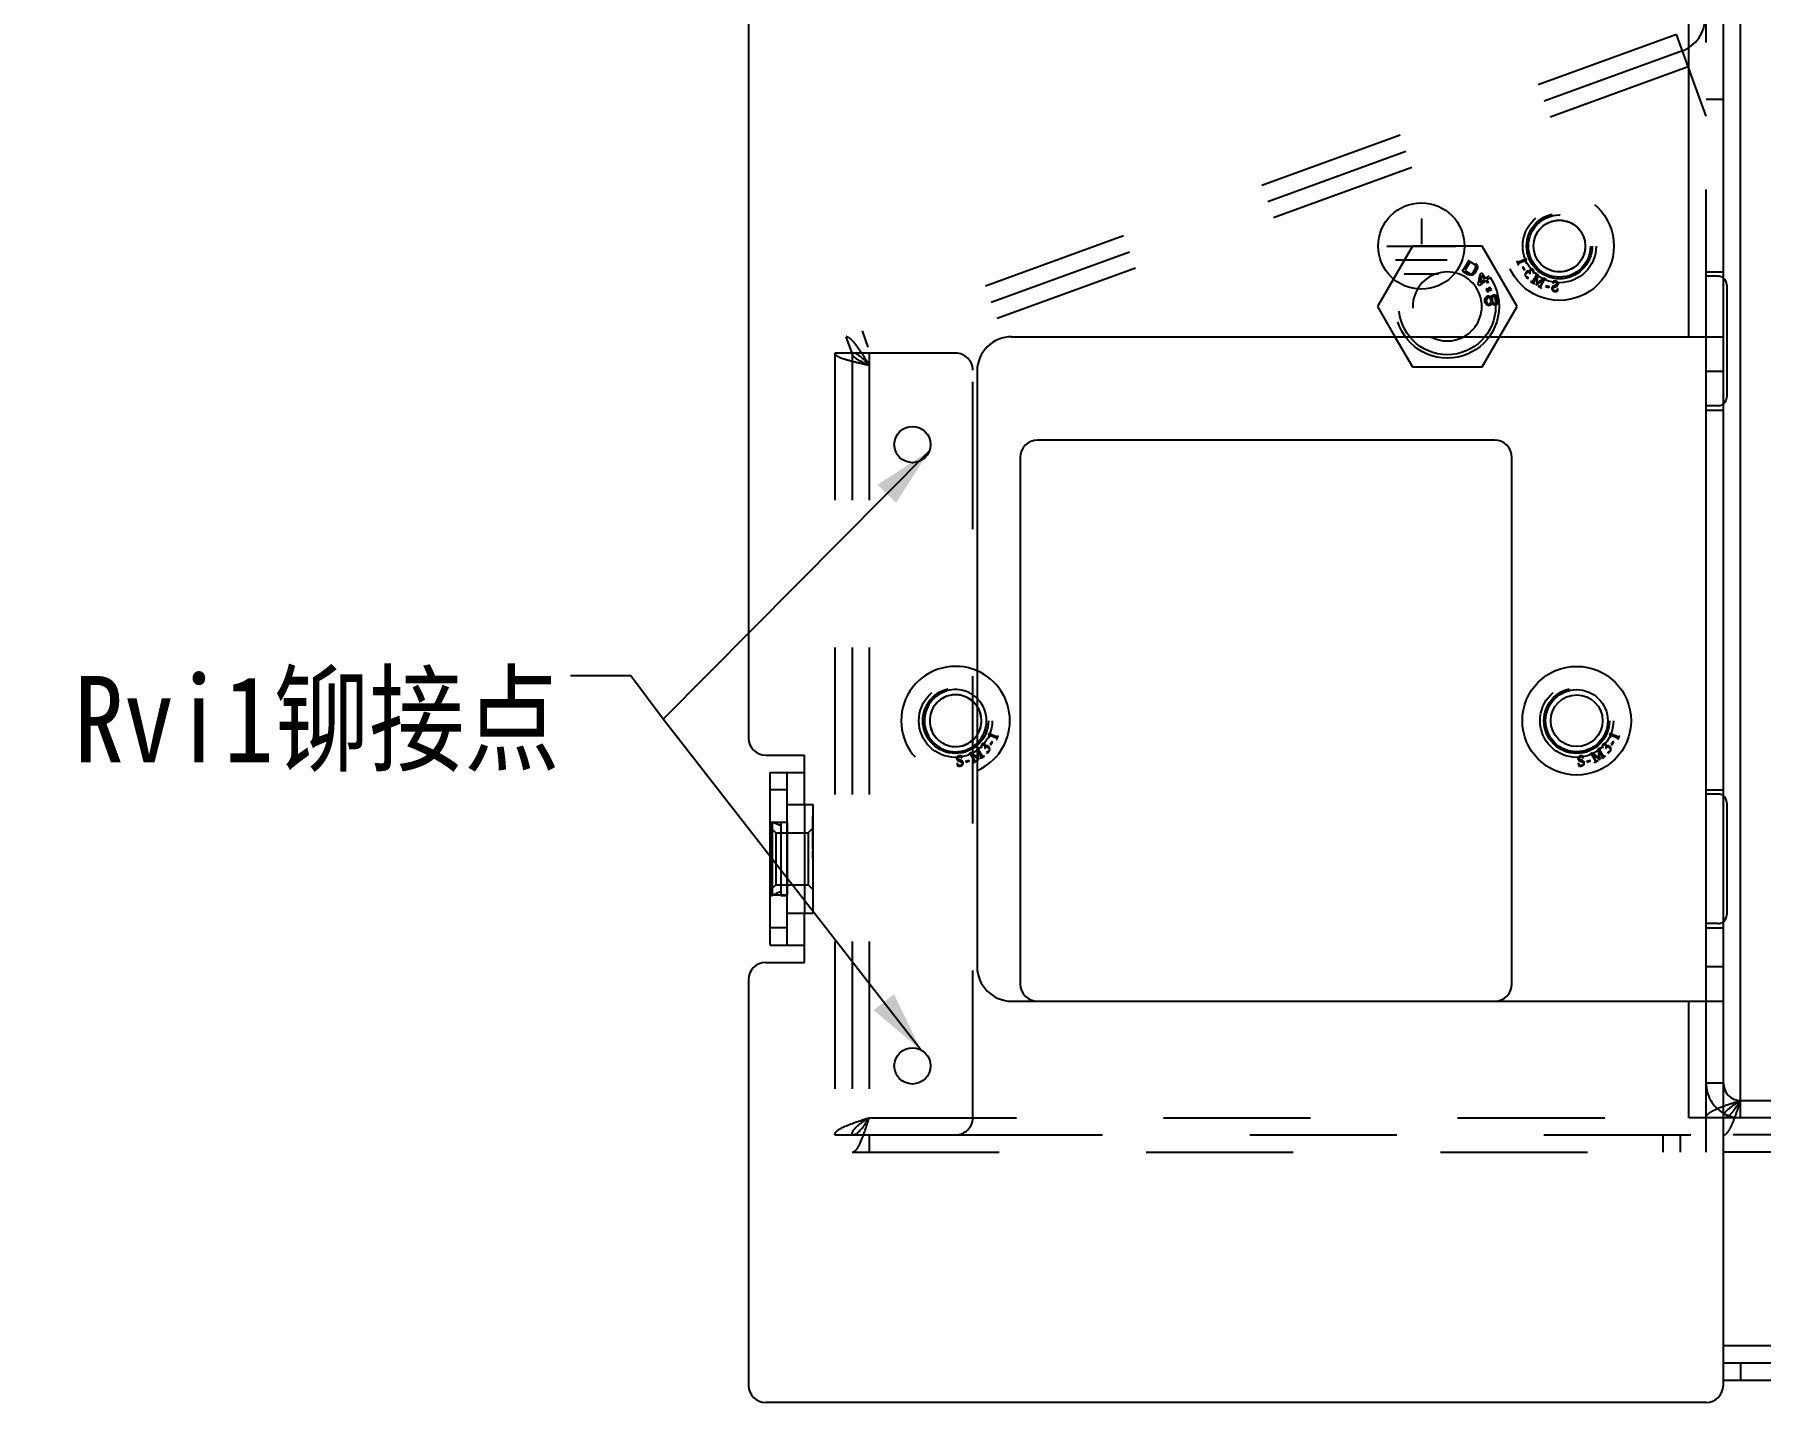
# Model space of a CAD drawing. Header units: millimetres. Extents: x 0 to 8948, y -1340 to 1100.
# Drawn here: x 5355.2 to 5455.3, y 473.1 to 552.4 of the extents above; entities that cross this region are included whole.
import ezdxf

# ---------------------------------------------------------------- set-up
doc = ezdxf.new("R2010")
doc.units = ezdxf.units.MM
doc.header["$LTSCALE"] = 85.25
doc.linetypes.add('HIDDEN', pattern=[0.2, 0.1, -0.1])
doc.layers.get('0').update_dxf_attribs({"linetype": 'CONTINUOUS'})
for name, color, linetype in [('02___PRT_ALL_AXES', 7, 'CONTINUOUS'), ('03___PRT_ALL_CURVES', 7, 'CONTINUOUS'), ('DEFAULT_2', 8, 'HIDDEN')]:
    doc.layers.add(name, color=color, linetype=linetype)
doc.styles.get("Standard").update_dxf_attribs({"font": 'txt', "width": 0.85})
doc.dimstyles.get("Standard").update_dxf_attribs({"dimtxt": 2.5, "dimasz": 3.5, "dimexe": 1.5, "dimexo": 1, "dimtad": 1, "dimdsep": 46, "dimtxsty": 'Standard', "dimblk": '_FILLED', "dimblk1": '_FILLED', "dimblk2": '_FILLED', "dimcen": 0.09, "dimadec": 0, "dimazin": 0, "dimtol": 1, "dimtp": 0.01, "dimtm": 0.01, "dimtfac": 1, "dimtofl": 0, "dimtmove": 0, "dimatfit": 3, "dimldrblk": '_FILLED', "dimfxl": 0, "dimtolj": 1, "dimarcsym": 0})

# ---------------------------------------------------------------- blocks, each defined once
blk = doc.blocks.new('_FILLED')
at = {"color": 0, "linetype": 'ByBlock'}
blk.add_solid([(0, 0), (-1, 0.214), (-1, -0.214)], dxfattribs=at)

msp = doc.modelspace()

# ---------------------------------------------------------------- linework, layer by layer
at = {"color": 7, "linetype": 'Continuous'}
for p, q in [((5453.102, 474.114), (5453.102, 728.614)), ((5454.102, 489.614), (5454.102, 698.614)), ((5396.602, 596.114), (5396.602, 511.614)), ((5451.102, 534.864), (5451.102, 566.614)), ((5453.302, 537.864), (5453.302, 531.364)), ((5411.852, 534.864), (5453.102, 534.864)), ((5434.071, 534.864), (5435.081, 533.114)), ((5439.123, 533.114), (5440.133, 534.864)), ((5409.852, 532.864), (5409.852, 498.364)), ((5435.081, 533.114), (5439.123, 533.114)), ((5452.102, 532.864), (5453.102, 532.864)), ((5439.852, 528.864), (5413.352, 528.864)), ((5412.352, 527.864), (5412.352, 497.364)), ((5440.852, 497.364), (5440.852, 527.864)), ((5410.514, 511.878), (5410.502, 511.85)), ((5410.995, 511.678), (5410.514, 511.878)), ((5410.581, 511.668), (5410.558, 511.795)), ((5410.558, 511.795), (5410.972, 511.623)), ((5410.56, 511.663), (5410.581, 511.668)), ((5410.716, 511.416), (5410.602, 511.233)), ((5410.602, 511.233), (5410.635, 511.213)), ((5410.635, 511.213), (5410.749, 511.395)), ((5410.749, 511.395), (5410.716, 511.416)), ((5410.993, 511.58), (5410.982, 511.533)), ((5410.982, 511.533), (5410.996, 511.527)), ((5411.064, 511.729), (5411.041, 511.693)), ((5411.077, 511.724), (5411.064, 511.729)), ((5446.514, 511.878), (5446.502, 511.85)), ((5446.995, 511.678), (5446.514, 511.878)), ((5446.581, 511.668), (5446.558, 511.795)), ((5446.558, 511.795), (5446.972, 511.623)), ((5446.56, 511.663), (5446.581, 511.668)), ((5446.716, 511.416), (5446.602, 511.233)), ((5446.602, 511.233), (5446.635, 511.213)), ((5446.635, 511.213), (5446.749, 511.395)), ((5446.749, 511.395), (5446.716, 511.416)), ((5446.993, 511.58), (5446.982, 511.533)), ((5446.982, 511.533), (5446.996, 511.527)), ((5447.064, 511.729), (5447.041, 511.693)), ((5447.077, 511.724), (5447.064, 511.729)), ((5397.602, 510.614), (5399.852, 510.614)), ((5399.852, 507.764), (5399.852, 510.614)), ((5409.852, 510.84), (5409.909, 510.477)), ((5409.909, 510.477), (5409.852, 510.517)), ((5409.852, 510.429), (5409.956, 510.357)), ((5409.87, 510.893), (5410.089, 510.53)), ((5409.956, 510.357), (5409.87, 510.893)), ((5410.146, 510.571), (5409.933, 510.925)), ((5409.945, 510.995), (5409.987, 511.034)), ((5409.987, 511.034), (5409.98, 511.046)), ((5410.087, 510.471), (5410.046, 510.434)), ((5410.046, 510.434), (5410.054, 510.421)), ((5410.115, 511.05), (5410.133, 511.056)), ((5410.269, 510.568), (5410.195, 510.541)), ((5410.277, 510.555), (5410.269, 510.568)), ((5410.291, 511.002), (5410.311, 510.998)), ((5410.401, 510.767), (5410.408, 510.75)), ((5444.972, 510.45), (5444.96, 510.449)), ((5444.972, 510.449), (5444.965, 510.553)), ((5445.392, 510.317), (5445.186, 510.254)), ((5445.186, 510.254), (5445.198, 510.217)), ((5445.198, 510.217), (5445.404, 510.28)), ((5445.357, 510.671), (5445.364, 510.658)), ((5445.364, 510.658), (5445.44, 510.693)), ((5445.404, 510.28), (5445.392, 510.317)), ((5445.44, 510.693), (5445.688, 510.281)), ((5445.711, 510.295), (5445.469, 510.697)), ((5445.469, 510.697), (5445.956, 510.357)), ((5445.909, 510.477), (5445.503, 510.759)), ((5445.67, 510.218), (5445.632, 510.184)), ((5445.632, 510.184), (5445.64, 510.172)), ((5445.834, 510.306), (5445.758, 510.27)), ((5445.833, 510.958), (5445.909, 510.477)), ((5445.841, 510.293), (5445.834, 510.306)), ((5445.87, 510.893), (5446.089, 510.53)), ((5445.956, 510.357), (5445.87, 510.893)), ((5446.146, 510.571), (5445.933, 510.925)), ((5445.945, 510.995), (5445.987, 511.034)), ((5445.987, 511.034), (5445.98, 511.046)), ((5446.087, 510.471), (5446.046, 510.434)), ((5446.046, 510.434), (5446.054, 510.421)), ((5446.115, 511.05), (5446.133, 511.056)), ((5446.269, 510.568), (5446.195, 510.541)), ((5446.277, 510.555), (5446.269, 510.568)), ((5446.291, 511.002), (5446.311, 510.998)), ((5446.401, 510.767), (5446.408, 510.75)), ((5397.852, 509.614), (5399.852, 509.614)), ((5398.852, 499.614), (5398.852, 509.614)), ((5444.694, 510.149), (5444.706, 510.15)), ((5444.694, 510.149), (5444.698, 510.013)), ((5398.852, 508.614), (5397.852, 508.614)), ((5398.852, 507.764), (5400.352, 507.764)), ((5400.352, 501.464), (5400.352, 507.764)), ((5453.302, 507.864), (5453.302, 501.364)), ((5398.852, 501.464), (5400.352, 501.464)), ((5399.852, 498.614), (5399.852, 501.464)), ((5398.852, 500.614), (5397.852, 500.614)), ((5397.852, 499.614), (5399.852, 499.614)), ((5397.602, 498.614), (5399.852, 498.614)), ((5452.102, 498.364), (5453.102, 498.364)), ((5396.602, 497.614), (5396.602, 474.114)), ((5411.852, 496.364), (5453.102, 496.364)), ((5451.102, 489.614), (5451.102, 496.364)), ((5454.102, 490.614), (5768.102, 490.614)), ((5769.102, 489.614), (5451.102, 489.614)), ((5769.102, 487.614), (5453.102, 487.614)), ((5453.102, 476.414), (5460.452, 476.414)), ((5453.102, 475.414), (5769.102, 475.414)), ((5454.102, 475.414), (5454.102, 474.414)), ((5452.102, 473.114), (5397.602, 473.114))]:
    msp.add_line(p, q, dxfattribs=at)
at = {"color": 3, "linetype": 'Continuous'}
for p, q in [((5452.102, 496.364), (5452.102, 534.864)), ((5397.852, 499.614), (5397.852, 509.614)), ((5453.102, 474.414), (5769.102, 474.414))]:
    msp.add_line(p, q, dxfattribs=at)
at = {"color": 7, "linetype": 'Continuous'}
for radius in [3.15, 1.8, 1.5]:
    msp.add_circle((5444.602, 512.614), radius, dxfattribs=at)
for centre, radius, start, end in [((5452.802, 537.864), 0.5, 0, 51.92969), ((5411.852, 532.864), 2, 90, 180), ((5452.802, 531.364), 0.5, 308.07031, 0), ((5413.352, 527.864), 1, 90, 180), ((5439.852, 527.864), 1, 0, 90), ((5408.602, 512.614), 3.15, 293.38463, 66.61689), ((5408.602, 512.614), 1.8, 314.04833, 45.95367), ((5408.602, 512.614), 1.5, 326.48413, 33.51587), ((5397.602, 511.614), 1, 180, 270), ((5409.169, 512.233), 1.438, 298.37484, 301.08982), ((5445.169, 512.233), 1.438, 297.53662, 301.08982), ((5452.802, 507.864), 0.5, 0, 51.92969), ((5452.802, 501.364), 0.5, 308.07031, 0), ((5397.602, 497.614), 1, 90, 180), ((5411.852, 498.364), 2, 180, 270), ((5413.352, 497.364), 1, 180, 270), ((5439.852, 497.364), 1, 270, 0), ((5454.102, 491.614), 1, 180, 270), ((5397.602, 474.114), 1, 180, 270), ((5452.102, 474.114), 1, 270, 0)]:
    msp.add_arc(centre, radius, start, end, dxfattribs=at)
at = {"color": 3, "linetype": 'Continuous'}
msp.add_arc((5454.102, 491.614), 2, 239.86467, 270, dxfattribs=at)
at = {"color": 7, "linetype": 'Continuous'}
for points in [[(5410.128, 511.249), (5410.103, 511.221), (5410.09, 511.191), (5410.088, 511.159)], [(5410.119, 511.136), (5410.123, 511.161), (5410.132, 511.184), (5410.148, 511.202)], [(5410.207, 511.293), (5410.177, 511.289), (5410.151, 511.274), (5410.128, 511.249)], [(5410.148, 511.202), (5410.165, 511.22), (5410.185, 511.23), (5410.207, 511.232)], [(5410.278, 511.276), (5410.261, 511.292), (5410.237, 511.297), (5410.207, 511.293)], [(5410.207, 511.232), (5410.229, 511.235), (5410.25, 511.228), (5410.268, 511.212)], [(5410.268, 511.212), (5410.294, 511.188), (5410.302, 511.136), (5410.294, 511.054)], [(5410.312, 511.213), (5410.307, 511.239), (5410.296, 511.26), (5410.278, 511.276)], [(5410.314, 511.11), (5410.318, 511.152), (5410.317, 511.186), (5410.312, 511.213)], [(5410.502, 511.85), (5410.531, 511.774), (5410.551, 511.712), (5410.56, 511.663)], [(5410.972, 511.623), (5410.991, 511.615), (5410.998, 511.6), (5410.993, 511.58)], [(5411.041, 511.693), (5411.03, 511.675), (5411.015, 511.67), (5410.995, 511.678)], [(5410.996, 511.527), (5411.006, 511.557), (5411.019, 511.59), (5411.034, 511.627)], [(5411.034, 511.627), (5411.049, 511.663), (5411.064, 511.695), (5411.077, 511.724)], [(5446.128, 511.249), (5446.103, 511.221), (5446.09, 511.191), (5446.088, 511.159)], [(5446.119, 511.136), (5446.123, 511.161), (5446.132, 511.184), (5446.148, 511.202)], [(5446.207, 511.293), (5446.177, 511.289), (5446.151, 511.274), (5446.128, 511.249)], [(5446.148, 511.202), (5446.165, 511.22), (5446.185, 511.23), (5446.207, 511.232)], [(5446.278, 511.276), (5446.261, 511.292), (5446.237, 511.297), (5446.207, 511.293)], [(5446.207, 511.232), (5446.229, 511.235), (5446.25, 511.228), (5446.268, 511.212)], [(5446.268, 511.212), (5446.294, 511.188), (5446.302, 511.136), (5446.294, 511.054)], [(5446.312, 511.213), (5446.307, 511.239), (5446.296, 511.26), (5446.278, 511.276)], [(5446.314, 511.11), (5446.318, 511.152), (5446.317, 511.186), (5446.312, 511.213)], [(5446.502, 511.85), (5446.531, 511.774), (5446.551, 511.712), (5446.56, 511.663)], [(5446.972, 511.623), (5446.991, 511.615), (5446.998, 511.6), (5446.993, 511.58)], [(5447.041, 511.693), (5447.03, 511.675), (5447.015, 511.67), (5446.995, 511.678)], [(5446.996, 511.527), (5447.006, 511.557), (5447.019, 511.59), (5447.034, 511.627)], [(5447.034, 511.627), (5447.049, 511.663), (5447.064, 511.695), (5447.077, 511.724)], [(5409.98, 511.046), (5409.959, 511.032), (5409.936, 511.017), (5409.911, 511.002)], [(5409.933, 510.925), (5409.924, 510.94), (5409.92, 510.952), (5409.922, 510.962)], [(5409.922, 510.962), (5409.924, 510.971), (5409.932, 510.982), (5409.945, 510.995)], [(5410.054, 510.421), (5410.095, 510.448), (5410.131, 510.471), (5410.164, 510.491)], [(5410.088, 511.159), (5410.087, 511.127), (5410.096, 511.091), (5410.115, 511.05)], [(5410.103, 510.496), (5410.103, 510.489), (5410.098, 510.481), (5410.087, 510.471)], [(5410.089, 510.53), (5410.099, 510.514), (5410.103, 510.503), (5410.103, 510.496)], [(5410.133, 511.056), (5410.12, 511.083), (5410.115, 511.11), (5410.119, 511.136)], [(5410.17, 510.541), (5410.163, 510.544), (5410.156, 510.555), (5410.146, 510.571)], [(5410.164, 510.491), (5410.188, 510.505), (5410.226, 510.527), (5410.277, 510.555)], [(5410.195, 510.541), (5410.185, 510.537), (5410.176, 510.537), (5410.17, 510.541)], [(5410.294, 511.054), (5410.292, 511.036), (5410.291, 511.018), (5410.291, 511.002)], [(5410.311, 510.998), (5410.312, 511.029), (5410.319, 511.053), (5410.334, 511.07)], [(5410.414, 511.163), (5410.374, 511.162), (5410.341, 511.144), (5410.314, 511.11)], [(5410.334, 511.07), (5410.354, 511.092), (5410.379, 511.101), (5410.411, 511.098)], [(5410.408, 510.787), (5410.403, 510.781), (5410.401, 510.775), (5410.401, 510.767)], [(5410.444, 510.803), (5410.427, 510.799), (5410.415, 510.794), (5410.408, 510.787)], [(5410.408, 510.75), (5410.418, 510.741), (5410.434, 510.741), (5410.456, 510.751)], [(5410.411, 511.098), (5410.442, 511.095), (5410.473, 511.081), (5410.501, 511.056)], [(5410.524, 511.118), (5410.49, 511.148), (5410.454, 511.163), (5410.414, 511.163)], [(5410.53, 510.841), (5410.514, 510.823), (5410.485, 510.81), (5410.444, 510.803)], [(5410.456, 510.751), (5410.478, 510.761), (5410.503, 510.781), (5410.531, 510.812)], [(5410.501, 511.056), (5410.535, 511.025), (5410.555, 510.988), (5410.56, 510.945)], [(5410.593, 510.972), (5410.591, 511.029), (5410.568, 511.078), (5410.524, 511.118)], [(5410.56, 510.945), (5410.565, 510.902), (5410.554, 510.868), (5410.53, 510.841)], [(5410.531, 510.812), (5410.574, 510.86), (5410.595, 510.913), (5410.593, 510.972)], [(5444.705, 510.524), (5444.674, 510.492), (5444.662, 510.455), (5444.666, 510.413)], [(5444.666, 510.413), (5444.67, 510.378), (5444.685, 510.349), (5444.713, 510.325)], [(5444.829, 510.579), (5444.776, 510.573), (5444.734, 510.554), (5444.705, 510.524)], [(5444.713, 510.447), (5444.71, 510.472), (5444.719, 510.495), (5444.738, 510.516)], [(5444.745, 510.394), (5444.725, 510.409), (5444.715, 510.427), (5444.713, 510.447)], [(5444.713, 510.325), (5444.74, 510.301), (5444.787, 510.276), (5444.854, 510.251)], [(5444.738, 510.516), (5444.758, 510.537), (5444.785, 510.55), (5444.817, 510.553)], [(5444.863, 510.338), (5444.804, 510.361), (5444.765, 510.379), (5444.745, 510.394)], [(5444.817, 510.553), (5444.886, 510.56), (5444.934, 510.526), (5444.96, 510.449)], [(5444.965, 510.553), (5444.928, 510.576), (5444.882, 510.585), (5444.829, 510.579)], [(5444.854, 510.251), (5444.901, 510.232), (5444.935, 510.215), (5444.957, 510.199)], [(5444.995, 510.273), (5444.968, 510.292), (5444.924, 510.314), (5444.863, 510.338)], [(5444.957, 510.199), (5444.979, 510.183), (5444.991, 510.161), (5444.994, 510.135)], [(5445.045, 510.178), (5445.041, 510.221), (5445.023, 510.253), (5444.995, 510.273)], [(5445.005, 510.049), (5445.037, 510.084), (5445.051, 510.127), (5445.045, 510.178)], [(5445.433, 510.714), (5445.392, 510.689), (5445.366, 510.674), (5445.357, 510.671)], [(5445.503, 510.759), (5445.491, 510.75), (5445.467, 510.734), (5445.433, 510.714)], [(5445.64, 510.172), (5445.679, 510.198), (5445.713, 510.219), (5445.739, 510.235)], [(5445.698, 510.251), (5445.697, 510.244), (5445.688, 510.233), (5445.67, 510.218)], [(5445.688, 510.281), (5445.696, 510.269), (5445.699, 510.258), (5445.698, 510.251)], [(5445.758, 510.27), (5445.741, 510.262), (5445.726, 510.27), (5445.711, 510.295)], [(5445.739, 510.235), (5445.775, 510.256), (5445.809, 510.276), (5445.841, 510.293)], [(5445.98, 511.046), (5445.959, 511.032), (5445.936, 511.017), (5445.911, 511.002)], [(5445.933, 510.925), (5445.924, 510.94), (5445.92, 510.952), (5445.922, 510.962)], [(5445.922, 510.962), (5445.924, 510.971), (5445.932, 510.982), (5445.945, 510.995)], [(5446.054, 510.421), (5446.095, 510.448), (5446.131, 510.471), (5446.164, 510.491)], [(5446.088, 511.159), (5446.087, 511.127), (5446.096, 511.091), (5446.115, 511.05)], [(5446.103, 510.496), (5446.103, 510.489), (5446.098, 510.481), (5446.087, 510.471)], [(5446.089, 510.53), (5446.099, 510.514), (5446.103, 510.503), (5446.103, 510.496)], [(5446.133, 511.056), (5446.12, 511.083), (5446.115, 511.11), (5446.119, 511.136)], [(5446.17, 510.541), (5446.163, 510.544), (5446.156, 510.555), (5446.146, 510.571)], [(5446.164, 510.491), (5446.188, 510.505), (5446.226, 510.527), (5446.277, 510.555)], [(5446.195, 510.541), (5446.185, 510.537), (5446.176, 510.537), (5446.17, 510.541)], [(5446.294, 511.054), (5446.292, 511.036), (5446.291, 511.018), (5446.291, 511.002)], [(5446.311, 510.998), (5446.312, 511.029), (5446.319, 511.053), (5446.334, 511.07)], [(5446.414, 511.163), (5446.374, 511.162), (5446.341, 511.144), (5446.314, 511.11)], [(5446.334, 511.07), (5446.354, 511.092), (5446.379, 511.101), (5446.411, 511.098)], [(5446.408, 510.787), (5446.403, 510.781), (5446.401, 510.775), (5446.401, 510.767)], [(5446.444, 510.803), (5446.427, 510.799), (5446.415, 510.794), (5446.408, 510.787)], [(5446.408, 510.75), (5446.418, 510.741), (5446.434, 510.741), (5446.456, 510.751)], [(5446.411, 511.098), (5446.442, 511.095), (5446.473, 511.081), (5446.501, 511.056)], [(5446.524, 511.118), (5446.49, 511.148), (5446.454, 511.163), (5446.414, 511.163)], [(5446.53, 510.841), (5446.514, 510.823), (5446.485, 510.81), (5446.444, 510.803)], [(5446.456, 510.751), (5446.478, 510.761), (5446.503, 510.781), (5446.531, 510.812)], [(5446.501, 511.056), (5446.535, 511.025), (5446.555, 510.988), (5446.56, 510.945)], [(5446.593, 510.972), (5446.591, 511.029), (5446.568, 511.078), (5446.524, 511.118)], [(5446.56, 510.945), (5446.565, 510.902), (5446.554, 510.868), (5446.53, 510.841)], [(5446.531, 510.812), (5446.574, 510.86), (5446.595, 510.913), (5446.593, 510.972)], [(5444.698, 510.013), (5444.749, 509.99), (5444.804, 509.981), (5444.863, 509.987)], [(5444.772, 510.045), (5444.738, 510.071), (5444.717, 510.105), (5444.706, 510.15)], [(5444.879, 510.014), (5444.841, 510.01), (5444.806, 510.02), (5444.772, 510.045)], [(5444.863, 509.987), (5444.926, 509.994), (5444.973, 510.015), (5445.005, 510.049)], [(5444.965, 510.055), (5444.943, 510.031), (5444.914, 510.018), (5444.879, 510.014)], [(5444.994, 510.135), (5444.997, 510.105), (5444.987, 510.079), (5444.965, 510.055)]]:
    msp.add_open_spline(points, degree=3, dxfattribs=at)
for points, knots in [([(5453.102, 489.614), (5453.102, 489.634), (5453.108, 489.717), (5453.139, 489.797), (5453.171, 489.852)], [0, 0, 0, 0, 0.2390557, 1, 1, 1, 1]), ([(5453.102, 489.614), (5453.129, 489.614), (5453.244, 489.626), (5453.35, 489.684), (5453.421, 489.737)], [0, 0, 0, 0, 0.2318764, 1, 1, 1, 1])]:
    msp.add_open_spline(points, degree=3, knots=knots, dxfattribs=at)
at = {"layer": '02___PRT_ALL_AXES', "color": 8, "linetype": 'HIDDEN'}
for p, q in [((5397.852, 506.714), (5397.852, 502.514)), ((5398.852, 506.714), (5397.852, 506.714)), ((5398.852, 506.714), (5398.852, 502.514)), ((5398.852, 502.514), (5397.852, 502.514))]:
    msp.add_line(p, q, dxfattribs=at)
at = {"layer": '02___PRT_ALL_AXES', "color": 7, "linetype": 'Continuous'}
for centre, radius in [((5443.602, 540.114), 1.5), ((5406.102, 528.614), 1.05), ((5444.602, 512.614), 1.5), ((5406.102, 492.614), 1.05)]:
    msp.add_circle(centre, radius, dxfattribs=at)
at = {"layer": '02___PRT_ALL_AXES', "color": 8, "linetype": 'HIDDEN'}
for centre, radius, start, end in [((5437.102, 536.614), 2, 298.75349, 241.24651), ((5408.602, 512.614), 1.5, 22.82893, 338.12674)]:
    msp.add_arc(centre, radius, start, end, dxfattribs=at)
at = {"layer": '02___PRT_ALL_AXES', "color": 7, "linetype": 'Continuous'}
for centre, radius, start, end in [((5437.102, 536.614), 2, 241.24651, 298.75349), ((5408.602, 512.614), 1.5, 338.12674, 22.82893)]:
    msp.add_arc(centre, radius, start, end, dxfattribs=at)
at = {"layer": '03___PRT_ALL_CURVES', "color": 4, "linetype": 'Continuous'}
for p, q in [((5435.602, 541.714), (5435.602, 540.214)), ((5433.602, 540.114), (5437.602, 540.114)), ((5434.102, 539.314), (5437.102, 539.314)), ((5434.602, 538.514), (5436.602, 538.514))]:
    msp.add_line(p, q, dxfattribs=at)
msp.add_circle((5435.602, 540.114), 2.5, dxfattribs=at)
at = {"layer": 'DEFAULT_2', "color": 8, "linetype": 'HIDDEN'}
for p, q in [((5452.102, 534.864), (5452.102, 698.614)), ((5450.384, 552.369), (5402.26, 534.854)), ((5452.102, 547.649), (5450.384, 552.369)), ((5450.726, 551.43), (5402.602, 533.914)), ((5451.068, 550.49), (5403.602, 533.214)), ((5453.102, 548.614), (5452.102, 548.614)), ((5435.081, 540.114), (5433.06, 536.614)), ((5439.123, 540.114), (5435.081, 540.114)), ((5437.979, 538.659), (5438.391, 539.323)), ((5438.432, 539.199), (5438.118, 538.693)), ((5438.687, 539.041), (5438.432, 539.199)), ((5441.143, 536.614), (5439.123, 540.114)), ((5441.14, 539.229), (5441.126, 539.224)), ((5441.163, 539.193), (5441.14, 539.229)), ((5441.69, 539.378), (5441.208, 539.178)), ((5441.231, 539.123), (5441.646, 539.295)), ((5441.646, 539.295), (5441.623, 539.168)), ((5441.702, 539.35), (5441.69, 539.378)), ((5438.319, 538.448), (5437.979, 538.659)), ((5438.118, 538.693), (5438.373, 538.535)), ((5438.399, 538.419), (5438.319, 538.448)), ((5438.373, 538.535), (5438.439, 538.514)), ((5438.473, 538.412), (5438.399, 538.419)), ((5438.439, 538.514), (5438.499, 538.517)), ((5438.566, 538.435), (5438.473, 538.412)), ((5438.499, 538.517), (5438.554, 538.542)), ((5438.554, 538.542), (5438.604, 538.591)), ((5438.63, 538.475), (5438.566, 538.435)), ((5438.604, 538.591), (5438.739, 538.808)), ((5438.689, 538.539), (5438.63, 538.475)), ((5438.735, 538.991), (5438.687, 539.041)), ((5438.824, 538.756), (5438.689, 538.539)), ((5438.759, 538.936), (5438.735, 538.991)), ((5438.739, 538.808), (5438.761, 538.875)), ((5438.744, 539.125), (5438.803, 539.069)), ((5438.761, 538.875), (5438.759, 538.936)), ((5438.803, 539.069), (5438.842, 539.005)), ((5438.855, 538.837), (5438.824, 538.756)), ((5438.842, 539.005), (5438.862, 538.912)), ((5438.862, 538.912), (5438.855, 538.837)), ((5438.892, 537.895), (5439.015, 538.492)), ((5439.085, 538.399), (5439, 537.978)), ((5439.015, 538.492), (5439.096, 538.554)), ((5439.257, 538.174), (5439.085, 538.399)), ((5439.096, 538.554), (5439.338, 538.236)), ((5439.338, 538.236), (5439.527, 538.38)), ((5439.585, 538.298), (5439.399, 538.156)), ((5441.208, 539.027), (5441.221, 539.033)), ((5441.221, 539.033), (5441.211, 539.08)), ((5441.488, 538.916), (5441.455, 538.895)), ((5441.455, 538.895), (5441.569, 538.713)), ((5441.602, 538.733), (5441.488, 538.916)), ((5441.569, 538.713), (5441.602, 538.733)), ((5441.623, 539.168), (5441.644, 539.163)), ((5441.796, 538.25), (5441.803, 538.267)), ((5441.893, 538.498), (5441.913, 538.502)), ((5442.271, 538.425), (5442.058, 538.071)), ((5442.071, 538.556), (5442.089, 538.55)), ((5442.114, 538.03), (5442.334, 538.393)), ((5442.224, 538.546), (5442.217, 538.534)), ((5442.217, 538.534), (5442.259, 538.495)), ((5442.334, 538.393), (5442.248, 537.857)), ((5442.248, 537.857), (5442.735, 538.197)), ((5442.295, 537.977), (5442.37, 538.458)), ((5442.701, 538.259), (5442.295, 537.977)), ((5442.735, 538.197), (5442.493, 537.795)), ((5442.516, 537.781), (5442.763, 538.193)), ((5442.763, 538.193), (5442.839, 538.158)), ((5452.102, 538.614), (5453.102, 538.614)), ((5452.802, 538.364), (5452.102, 538.364)), ((5438.952, 537.816), (5438.892, 537.895)), ((5439.318, 538.094), (5438.952, 537.816)), ((5439, 537.978), (5439.257, 538.174)), ((5439.419, 537.962), (5439.318, 538.094)), ((5439.355, 537.547), (5439.466, 537.591)), ((5439.367, 537.516), (5439.355, 537.547)), ((5439.356, 537.637), (5439.366, 537.658)), ((5439.466, 537.591), (5439.356, 537.637)), ((5439.366, 537.658), (5439.498, 537.603)), ((5439.366, 537.177), (5439.445, 537.222)), ((5439.478, 537.56), (5439.367, 537.516)), ((5439.399, 538.156), (5439.5, 538.024)), ((5439.5, 538.024), (5439.419, 537.962)), ((5439.43, 537.451), (5439.478, 537.56)), ((5439.452, 537.442), (5439.43, 537.451)), ((5439.445, 537.222), (5439.496, 537.229)), ((5439.51, 537.572), (5439.452, 537.442)), ((5439.496, 537.229), (5439.568, 537.205)), ((5439.498, 537.603), (5439.556, 537.734)), ((5439.642, 537.517), (5439.51, 537.572)), ((5439.578, 537.725), (5439.529, 537.616)), ((5439.529, 537.616), (5439.64, 537.66)), ((5439.652, 537.629), (5439.541, 537.585)), ((5439.541, 537.585), (5439.651, 537.539)), ((5439.556, 537.734), (5439.578, 537.725)), ((5439.568, 537.205), (5439.625, 537.162)), ((5439.64, 537.66), (5439.652, 537.629)), ((5439.651, 537.539), (5439.642, 537.517)), ((5439.659, 537.167), (5439.701, 537.24)), ((5439.701, 537.24), (5439.78, 537.285)), ((5439.792, 537.202), (5439.731, 537.143)), ((5439.78, 537.285), (5439.831, 537.291)), ((5439.842, 537.209), (5439.792, 537.202)), ((5439.831, 537.291), (5439.92, 537.27)), ((5439.917, 537.169), (5439.842, 537.209)), ((5439.92, 537.27), (5439.977, 537.227)), ((5439.977, 537.227), (5440.039, 537.152)), ((5441.935, 538.068), (5441.927, 538.055)), ((5442.009, 538.041), (5441.935, 538.068)), ((5442.157, 537.934), (5442.116, 537.971)), ((5442.15, 537.921), (5442.157, 537.934)), ((5442.37, 537.806), (5442.362, 537.793)), ((5442.446, 537.77), (5442.37, 537.806)), ((5442.572, 537.684), (5442.534, 537.718)), ((5442.564, 537.672), (5442.572, 537.684)), ((5442.812, 537.817), (5442.8, 537.78)), ((5442.8, 537.78), (5443.006, 537.717)), ((5443.018, 537.754), (5442.812, 537.817)), ((5442.839, 538.158), (5442.847, 538.171)), ((5443.006, 537.717), (5443.018, 537.754)), ((5443.239, 538.053), (5443.232, 537.95)), ((5443.232, 537.95), (5443.243, 537.949)), ((5443.51, 537.649), (5443.498, 537.65)), ((5443.506, 537.513), (5443.51, 537.649)), ((5433.06, 536.614), (5434.071, 534.864)), ((5439.277, 536.946), (5439.283, 537.031)), ((5439.286, 536.88), (5439.277, 536.946)), ((5439.283, 537.031), (5439.322, 537.121)), ((5439.314, 536.8), (5439.286, 536.88)), ((5439.376, 536.724), (5439.314, 536.8)), ((5439.322, 537.121), (5439.366, 537.177)), ((5439.369, 537.026), (5439.361, 536.958)), ((5439.361, 536.958), (5439.37, 536.892)), ((5439.411, 537.099), (5439.369, 537.026)), ((5439.37, 536.892), (5439.396, 536.828)), ((5439.434, 536.682), (5439.376, 536.724)), ((5439.396, 536.828), (5439.456, 536.769)), ((5439.457, 537.139), (5439.411, 537.099)), ((5439.522, 536.66), (5439.434, 536.682)), ((5439.456, 536.769), (5439.511, 536.743)), ((5439.49, 537.144), (5439.457, 537.139)), ((5439.546, 537.118), (5439.49, 537.144)), ((5439.511, 536.743), (5439.545, 536.747)), ((5439.573, 536.667), (5439.522, 536.66)), ((5439.545, 536.747), (5439.591, 536.787)), ((5439.605, 537.059), (5439.546, 537.118)), ((5439.636, 536.71), (5439.573, 536.667)), ((5439.591, 536.787), (5439.632, 536.86)), ((5439.631, 536.995), (5439.605, 537.059)), ((5439.625, 537.162), (5439.647, 537.132)), ((5439.64, 536.929), (5439.631, 536.995)), ((5439.632, 536.86), (5439.64, 536.929)), ((5439.68, 536.766), (5439.636, 536.71)), ((5439.647, 537.132), (5439.659, 537.167)), ((5439.692, 536.801), (5439.68, 536.766)), ((5439.713, 536.771), (5439.692, 536.801)), ((5439.706, 537.072), (5439.699, 537.004)), ((5439.699, 537.004), (5439.708, 536.938)), ((5439.731, 537.143), (5439.706, 537.072)), ((5439.708, 536.938), (5439.734, 536.874)), ((5439.773, 536.712), (5439.713, 536.771)), ((5439.734, 536.874), (5439.776, 536.813)), ((5439.862, 536.69), (5439.773, 536.712)), ((5439.776, 536.813), (5439.851, 536.773)), ((5439.851, 536.773), (5439.901, 536.78)), ((5439.912, 536.697), (5439.862, 536.69)), ((5439.901, 536.78), (5439.962, 536.838)), ((5439.992, 536.742), (5439.912, 536.697)), ((5439.959, 537.107), (5439.917, 537.169)), ((5439.985, 537.043), (5439.959, 537.107)), ((5439.962, 536.838), (5439.986, 536.909)), ((5439.994, 536.977), (5439.985, 537.043)), ((5439.986, 536.909), (5439.994, 536.977)), ((5440.036, 536.798), (5439.992, 536.742)), ((5440.075, 536.888), (5440.036, 536.798)), ((5440.039, 537.152), (5440.067, 537.074)), ((5440.081, 536.97), (5440.075, 536.888)), ((5440.133, 534.864), (5441.143, 536.614)), ((5403.542, 534.256), (5403.2, 535.196)), ((5402.602, 533.914), (5402.26, 534.854)), ((5401.602, 533.914), (5401.602, 488.614)), ((5408.602, 533.914), (5401.602, 533.914)), ((5402.602, 533.914), (5402.602, 487.614)), ((5403.602, 533.914), (5403.602, 488.614)), ((5409.602, 489.614), (5409.602, 532.914)), ((5452.802, 530.864), (5452.102, 530.864)), ((5452.102, 530.614), (5453.102, 530.614)), ((5408.972, 510.45), (5408.96, 510.449)), ((5408.972, 510.449), (5408.965, 510.553)), ((5409.392, 510.317), (5409.186, 510.254)), ((5409.186, 510.254), (5409.198, 510.217)), ((5409.198, 510.217), (5409.404, 510.28)), ((5409.357, 510.671), (5409.364, 510.658)), ((5409.364, 510.658), (5409.44, 510.693)), ((5409.404, 510.28), (5409.392, 510.317)), ((5409.44, 510.693), (5409.688, 510.281)), ((5409.711, 510.295), (5409.469, 510.697)), ((5409.469, 510.697), (5409.852, 510.429)), ((5409.852, 510.517), (5409.503, 510.759)), ((5409.67, 510.218), (5409.632, 510.184)), ((5409.632, 510.184), (5409.64, 510.172)), ((5409.834, 510.306), (5409.758, 510.27)), ((5409.833, 510.958), (5409.852, 510.84)), ((5409.841, 510.293), (5409.834, 510.306)), ((5408.694, 510.149), (5408.706, 510.15)), ((5408.694, 510.149), (5408.698, 510.013)), ((5452.102, 508.614), (5453.102, 508.614)), ((5452.802, 508.364), (5452.102, 508.364)), ((5399.852, 507.764), (5399.852, 501.464)), ((5397.882, 506.739), (5397.882, 502.489)), ((5397.882, 506.739), (5397.982, 506.739)), ((5398.182, 506.114), (5397.882, 506.414)), ((5397.982, 506.739), (5397.982, 502.489)), ((5398.472, 506.514), (5397.982, 506.739)), ((5398.472, 506.739), (5398.472, 502.489)), ((5398.472, 506.739), (5398.852, 506.739)), ((5400.052, 506.114), (5400.352, 506.414)), ((5400.332, 505.198), (5400.332, 507.09)), ((5400.332, 507.09), (5400.352, 507.09)), ((5400.332, 507.076), (5400.352, 507.076)), ((5400.352, 507.054), (5400.332, 507.054)), ((5400.332, 507.046), (5400.352, 507.046)), ((5400.332, 507.008), (5400.352, 507.008)), ((5400.352, 507.008), (5400.332, 507.008)), ((5400.352, 507.007), (5400.332, 507.007)), ((5400.332, 507.005), (5400.352, 507.005)), ((5400.332, 506.995), (5400.352, 506.995)), ((5400.352, 506.985), (5400.332, 506.985)), ((5400.332, 506.761), (5400.352, 506.761)), ((5400.332, 506.728), (5400.352, 506.728)), ((5400.332, 506.647), (5400.352, 506.647)), ((5400.332, 506.614), (5400.352, 506.614)), ((5400.332, 506.605), (5400.352, 506.605)), ((5400.332, 506.593), (5400.352, 506.593)), ((5400.352, 506.573), (5400.332, 506.573)), ((5400.332, 506.572), (5400.352, 506.572)), ((5400.332, 506.57), (5400.352, 506.57)), ((5400.332, 506.543), (5400.352, 506.543)), ((5400.332, 506.542), (5400.352, 506.542)), ((5400.332, 506.536), (5400.352, 506.536)), ((5400.332, 506.526), (5400.352, 506.526)), ((5400.352, 506.514), (5400.332, 506.514)), ((5400.332, 506.513), (5400.352, 506.513)), ((5400.332, 506.468), (5400.352, 506.468)), ((5400.332, 506.456), (5400.352, 506.456)), ((5400.332, 506.427), (5400.352, 506.427)), ((5400.332, 506.423), (5400.352, 506.423)), ((5400.352, 506.42), (5400.332, 506.42)), ((5400.332, 506.414), (5400.352, 506.414)), ((5400.332, 506.346), (5400.352, 506.346)), ((5400.352, 506.329), (5400.332, 506.329)), ((5400.332, 506.326), (5400.352, 506.326)), ((5400.332, 506.324), (5400.352, 506.324)), ((5400.352, 506.323), (5400.332, 506.323)), ((5400.352, 506.309), (5400.332, 506.309)), ((5400.332, 506.306), (5400.352, 506.306)), ((5400.332, 506.304), (5400.352, 506.304)), ((5400.332, 506.291), (5400.352, 506.291)), ((5400.332, 506.289), (5400.352, 506.289)), ((5400.332, 506.281), (5400.352, 506.281)), ((5400.332, 506.28), (5400.352, 506.28)), ((5400.332, 506.22), (5400.352, 506.22)), ((5400.332, 506.219), (5400.352, 506.219)), ((5400.352, 506.207), (5400.332, 506.207)), ((5400.332, 506.182), (5400.352, 506.182)), ((5400.332, 506.176), (5400.352, 506.176)), ((5398.182, 506.114), (5398.182, 503.114)), ((5398.182, 506.114), (5400.052, 506.114)), ((5400.052, 506.114), (5400.052, 503.114)), ((5400.332, 506.161), (5400.352, 506.161)), ((5400.332, 506.158), (5400.352, 506.158)), ((5400.352, 506.145), (5400.332, 506.145)), ((5400.332, 506.141), (5400.352, 506.141)), ((5400.332, 506.131), (5400.352, 506.131)), ((5400.332, 506.13), (5400.352, 506.13)), ((5400.332, 506.127), (5400.352, 506.127)), ((5400.332, 506.116), (5400.352, 506.116)), ((5400.352, 506.102), (5400.332, 506.102)), ((5400.332, 506.1), (5400.352, 506.1)), ((5400.332, 506.1), (5400.352, 506.1)), ((5400.352, 506.066), (5400.332, 506.066)), ((5400.332, 506.059), (5400.352, 506.059)), ((5400.332, 506), (5400.352, 506)), ((5400.352, 505.992), (5400.332, 505.992)), ((5400.332, 505.968), (5400.352, 505.968)), ((5400.332, 505.957), (5400.352, 505.957)), ((5400.352, 505.945), (5400.332, 505.945)), ((5400.332, 505.934), (5400.352, 505.934)), ((5400.332, 505.934), (5400.352, 505.934)), ((5400.332, 505.923), (5400.352, 505.923)), ((5400.332, 505.921), (5400.352, 505.921)), ((5400.332, 505.883), (5400.352, 505.883)), ((5400.332, 505.854), (5400.352, 505.854)), ((5400.332, 505.846), (5400.352, 505.846)), ((5400.332, 505.846), (5400.352, 505.846)), ((5400.352, 505.77), (5400.332, 505.77)), ((5400.332, 505.752), (5400.352, 505.752)), ((5400.332, 505.723), (5400.352, 505.723)), ((5400.332, 505.71), (5400.352, 505.71)), ((5400.352, 505.7), (5400.332, 505.7)), ((5400.332, 505.683), (5400.352, 505.683)), ((5400.352, 505.652), (5400.332, 505.652)), ((5400.332, 505.644), (5400.352, 505.644)), ((5400.352, 505.515), (5400.332, 505.515)), ((5400.332, 505.481), (5400.352, 505.481)), ((5400.332, 505.453), (5400.352, 505.453)), ((5400.332, 505.445), (5400.352, 505.445)), ((5400.332, 505.416), (5400.352, 505.416)), ((5400.332, 505.405), (5400.352, 505.405)), ((5400.332, 505.377), (5400.352, 505.377)), ((5400.332, 505.369), (5400.352, 505.369)), ((5400.332, 505.21), (5400.352, 505.21)), ((5400.332, 505.198), (5400.352, 505.198)), ((5400.332, 504.678), (5400.332, 505.059)), ((5400.352, 505.059), (5400.332, 505.059)), ((5400.332, 505.057), (5400.352, 505.057)), ((5400.332, 505.017), (5400.352, 505.017)), ((5400.332, 505.008), (5400.352, 505.008)), ((5400.352, 505.007), (5400.332, 505.007)), ((5400.332, 505.006), (5400.352, 505.006)), ((5400.332, 504.984), (5400.352, 504.984)), ((5400.332, 504.978), (5400.352, 504.978)), ((5400.352, 504.977), (5400.332, 504.977)), ((5400.332, 504.973), (5400.352, 504.973)), ((5400.332, 504.969), (5400.352, 504.969)), ((5400.332, 504.891), (5400.352, 504.891)), ((5400.332, 504.876), (5400.352, 504.876)), ((5400.332, 504.875), (5400.352, 504.875)), ((5400.332, 504.866), (5400.352, 504.866)), ((5400.332, 504.842), (5400.352, 504.842)), ((5400.332, 504.83), (5400.352, 504.83)), ((5400.332, 504.785), (5400.352, 504.785)), ((5400.332, 504.757), (5400.352, 504.757)), ((5400.332, 504.751), (5400.352, 504.751)), ((5400.332, 504.725), (5400.352, 504.725)), ((5400.332, 504.725), (5400.352, 504.725)), ((5400.332, 504.718), (5400.352, 504.718)), ((5400.332, 504.717), (5400.352, 504.717)), ((5400.352, 504.71), (5400.332, 504.71)), ((5400.332, 504.706), (5400.352, 504.706)), ((5400.332, 504.678), (5400.352, 504.678)), ((5400.332, 504.678), (5400.352, 504.678)), ((5398.182, 503.114), (5397.882, 502.814)), ((5397.882, 502.489), (5397.982, 502.489)), ((5398.472, 502.714), (5397.982, 502.489)), ((5398.182, 503.114), (5400.052, 503.114)), ((5398.472, 502.489), (5398.852, 502.489)), ((5400.052, 503.114), (5400.352, 502.814)), ((5452.802, 500.864), (5452.102, 500.864)), ((5452.102, 500.614), (5453.102, 500.614)), ((5452.102, 489.614), (5452.102, 496.364)), ((5453.102, 491.614), (5452.102, 491.614)), ((5403.602, 489.614), (5451.102, 489.614)), ((5452.102, 487.614), (5452.102, 489.614)), ((5401.602, 488.614), (5408.602, 488.614)), ((5403.602, 488.614), (5403.602, 487.614)), ((5408.602, 488.614), (5453.102, 488.614)), ((5449.602, 488.614), (5449.602, 487.614)), ((5450.602, 488.614), (5450.602, 487.614)), ((5769.102, 488.614), (5453.102, 488.614)), ((5402.602, 487.614), (5453.102, 487.614))]:
    msp.add_line(p, q, dxfattribs=at)
for centre, radius in [((5443.602, 540.114), 3.15), ((5443.602, 540.114), 2.125), ((5443.602, 540.114), 1.9), ((5443.602, 540.114), 1.8), ((5443.602, 540.114), 1.5), ((5437.102, 536.614), 3), ((5437.102, 536.614), 2.8), ((5408.602, 512.614), 2.125), ((5408.602, 512.614), 1.9), ((5444.602, 512.614), 2.125), ((5444.602, 512.614), 1.9)]:
    msp.add_circle(centre, radius, dxfattribs=at)
for centre, radius, start, end in [((5450.042, 553.309), 2, 290, 0), ((5443.035, 539.733), 1.438, 238.91018, 242.46337), ((5452.802, 537.864), 0.5, 51.92969, 90), ((5408.602, 532.914), 1, 0, 90), ((5452.802, 531.364), 0.5, 270, 308.07031), ((5408.602, 512.614), 3.15, 66.61689, 293.38463), ((5408.602, 512.614), 1.8, 45.95367, 270), ((5408.602, 512.614), 1.5, 33.51587, 326.48413), ((5408.602, 512.614), 1.8, 270, 314.04833), ((5409.169, 512.233), 1.438, 297.53662, 298.37484), ((5452.802, 507.864), 0.5, 51.92969, 90), ((5452.802, 501.364), 0.5, 270, 308.07031), ((5454.102, 491.614), 2, 180, 239.86467), ((5408.602, 489.614), 1, 270, 0)]:
    msp.add_arc(centre, radius, start, end, dxfattribs=at)
for points in [[(5441.126, 539.224), (5441.14, 539.195), (5441.155, 539.163), (5441.17, 539.127)], [(5441.208, 539.178), (5441.189, 539.17), (5441.174, 539.175), (5441.163, 539.193)], [(5441.644, 539.163), (5441.653, 539.212), (5441.672, 539.274), (5441.702, 539.35)], [(5441.17, 539.127), (5441.185, 539.09), (5441.198, 539.057), (5441.208, 539.027)], [(5441.211, 539.08), (5441.206, 539.1), (5441.213, 539.115), (5441.231, 539.123)], [(5441.611, 538.472), (5441.609, 538.413), (5441.63, 538.36), (5441.673, 538.312)], [(5441.68, 538.618), (5441.636, 538.578), (5441.613, 538.529), (5441.611, 538.472)], [(5441.674, 538.341), (5441.649, 538.368), (5441.639, 538.402), (5441.644, 538.445)], [(5441.644, 538.445), (5441.649, 538.488), (5441.668, 538.525), (5441.703, 538.556)], [(5441.673, 538.312), (5441.701, 538.281), (5441.726, 538.261), (5441.748, 538.251)], [(5441.76, 538.303), (5441.718, 538.31), (5441.69, 538.323), (5441.674, 538.341)], [(5441.79, 538.663), (5441.75, 538.663), (5441.714, 538.648), (5441.68, 538.618)], [(5441.703, 538.556), (5441.731, 538.581), (5441.762, 538.595), (5441.793, 538.598)], [(5441.748, 538.251), (5441.77, 538.241), (5441.786, 538.241), (5441.796, 538.25)], [(5441.796, 538.287), (5441.789, 538.294), (5441.777, 538.299), (5441.76, 538.303)], [(5441.89, 538.61), (5441.863, 538.644), (5441.829, 538.662), (5441.79, 538.663)], [(5441.793, 538.598), (5441.825, 538.601), (5441.85, 538.592), (5441.87, 538.57)], [(5441.803, 538.267), (5441.803, 538.275), (5441.801, 538.281), (5441.796, 538.287)], [(5441.87, 538.57), (5441.885, 538.553), (5441.892, 538.529), (5441.893, 538.498)], [(5441.892, 538.713), (5441.887, 538.686), (5441.886, 538.652), (5441.89, 538.61)], [(5441.925, 538.776), (5441.908, 538.76), (5441.897, 538.739), (5441.892, 538.713)], [(5441.91, 538.554), (5441.902, 538.636), (5441.91, 538.688), (5441.936, 538.712)], [(5441.913, 538.502), (5441.913, 538.518), (5441.912, 538.536), (5441.91, 538.554)], [(5441.996, 538.793), (5441.966, 538.797), (5441.943, 538.792), (5441.925, 538.776)], [(5441.936, 538.712), (5441.954, 538.728), (5441.975, 538.735), (5441.997, 538.732)], [(5442.075, 538.749), (5442.053, 538.774), (5442.027, 538.789), (5441.996, 538.793)], [(5441.997, 538.732), (5442.019, 538.73), (5442.039, 538.72), (5442.056, 538.702)], [(5442.056, 538.702), (5442.072, 538.684), (5442.081, 538.661), (5442.085, 538.636)], [(5442.085, 538.636), (5442.089, 538.61), (5442.083, 538.583), (5442.071, 538.556)], [(5442.115, 538.659), (5442.114, 538.691), (5442.101, 538.721), (5442.075, 538.749)], [(5442.089, 538.55), (5442.108, 538.591), (5442.117, 538.627), (5442.115, 538.659)], [(5442.293, 538.502), (5442.268, 538.517), (5442.245, 538.532), (5442.224, 538.546)], [(5442.259, 538.495), (5442.272, 538.482), (5442.28, 538.471), (5442.282, 538.462)], [(5442.282, 538.462), (5442.284, 538.452), (5442.28, 538.44), (5442.271, 538.425)], [(5442.771, 538.214), (5442.737, 538.234), (5442.713, 538.25), (5442.701, 538.259)], [(5442.847, 538.171), (5442.837, 538.174), (5442.812, 538.189), (5442.771, 538.214)], [(5441.927, 538.055), (5441.978, 538.027), (5442.016, 538.005), (5442.04, 537.991)], [(5442.034, 538.041), (5442.028, 538.037), (5442.019, 538.037), (5442.009, 538.041)], [(5442.058, 538.071), (5442.048, 538.055), (5442.041, 538.044), (5442.034, 538.041)], [(5442.04, 537.991), (5442.073, 537.971), (5442.109, 537.948), (5442.15, 537.921)], [(5442.101, 537.996), (5442.101, 538.003), (5442.105, 538.014), (5442.114, 538.03)], [(5442.116, 537.971), (5442.106, 537.981), (5442.101, 537.989), (5442.101, 537.996)], [(5442.362, 537.793), (5442.395, 537.776), (5442.429, 537.756), (5442.464, 537.735)], [(5442.493, 537.795), (5442.478, 537.77), (5442.463, 537.762), (5442.446, 537.77)], [(5442.464, 537.735), (5442.491, 537.719), (5442.525, 537.698), (5442.564, 537.672)], [(5442.506, 537.751), (5442.505, 537.758), (5442.508, 537.769), (5442.516, 537.781)], [(5442.534, 537.718), (5442.516, 537.733), (5442.507, 537.744), (5442.506, 537.751)], [(5443.159, 537.678), (5443.153, 537.627), (5443.167, 537.584), (5443.199, 537.549)], [(5443.208, 537.773), (5443.18, 537.753), (5443.163, 537.721), (5443.159, 537.678)], [(5443.199, 537.549), (5443.231, 537.515), (5443.278, 537.494), (5443.341, 537.487)], [(5443.239, 537.555), (5443.217, 537.579), (5443.207, 537.605), (5443.21, 537.635)], [(5443.34, 537.838), (5443.28, 537.814), (5443.236, 537.792), (5443.208, 537.773)], [(5443.21, 537.635), (5443.213, 537.661), (5443.225, 537.683), (5443.247, 537.699)], [(5443.375, 538.079), (5443.322, 538.085), (5443.276, 538.076), (5443.239, 538.053)], [(5443.325, 537.514), (5443.29, 537.518), (5443.261, 537.531), (5443.239, 537.555)], [(5443.243, 537.949), (5443.27, 538.025), (5443.318, 538.061), (5443.386, 538.053)], [(5443.247, 537.699), (5443.269, 537.715), (5443.303, 537.732), (5443.35, 537.751)], [(5443.432, 537.545), (5443.398, 537.52), (5443.363, 537.51), (5443.325, 537.514)], [(5443.459, 537.894), (5443.439, 537.879), (5443.4, 537.861), (5443.34, 537.838)], [(5443.341, 537.487), (5443.4, 537.481), (5443.455, 537.49), (5443.506, 537.513)], [(5443.35, 537.751), (5443.417, 537.776), (5443.464, 537.801), (5443.491, 537.825)], [(5443.499, 538.024), (5443.47, 538.054), (5443.428, 538.073), (5443.375, 538.079)], [(5443.386, 538.053), (5443.419, 538.05), (5443.446, 538.037), (5443.465, 538.016)], [(5443.498, 537.65), (5443.487, 537.605), (5443.465, 537.571), (5443.432, 537.545)], [(5443.491, 537.947), (5443.489, 537.927), (5443.479, 537.909), (5443.459, 537.894)], [(5443.465, 538.016), (5443.485, 537.995), (5443.494, 537.972), (5443.491, 537.947)], [(5443.491, 537.825), (5443.519, 537.849), (5443.534, 537.878), (5443.538, 537.913)], [(5443.538, 537.913), (5443.542, 537.955), (5443.53, 537.992), (5443.499, 538.024)], [(5408.705, 510.524), (5408.674, 510.492), (5408.662, 510.455), (5408.666, 510.413)], [(5408.666, 510.413), (5408.67, 510.378), (5408.685, 510.349), (5408.713, 510.325)], [(5408.829, 510.579), (5408.776, 510.573), (5408.734, 510.554), (5408.705, 510.524)], [(5408.713, 510.447), (5408.71, 510.472), (5408.719, 510.495), (5408.738, 510.516)], [(5408.745, 510.394), (5408.725, 510.409), (5408.715, 510.427), (5408.713, 510.447)], [(5408.713, 510.325), (5408.74, 510.301), (5408.787, 510.276), (5408.854, 510.251)], [(5408.738, 510.516), (5408.758, 510.537), (5408.785, 510.55), (5408.817, 510.553)], [(5408.863, 510.338), (5408.804, 510.361), (5408.765, 510.379), (5408.745, 510.394)], [(5408.817, 510.553), (5408.886, 510.56), (5408.934, 510.526), (5408.96, 510.449)], [(5408.965, 510.553), (5408.928, 510.576), (5408.882, 510.585), (5408.829, 510.579)], [(5408.854, 510.251), (5408.901, 510.232), (5408.935, 510.215), (5408.957, 510.199)], [(5408.995, 510.273), (5408.968, 510.292), (5408.924, 510.314), (5408.863, 510.338)], [(5408.957, 510.199), (5408.979, 510.183), (5408.991, 510.161), (5408.994, 510.135)], [(5409.045, 510.178), (5409.041, 510.221), (5409.023, 510.253), (5408.995, 510.273)], [(5409.005, 510.049), (5409.037, 510.084), (5409.051, 510.127), (5409.045, 510.178)], [(5409.433, 510.714), (5409.392, 510.689), (5409.366, 510.674), (5409.357, 510.671)], [(5409.503, 510.759), (5409.491, 510.75), (5409.467, 510.734), (5409.433, 510.714)], [(5409.64, 510.172), (5409.679, 510.198), (5409.713, 510.219), (5409.739, 510.235)], [(5409.698, 510.251), (5409.697, 510.244), (5409.688, 510.233), (5409.67, 510.218)], [(5409.688, 510.281), (5409.696, 510.269), (5409.699, 510.258), (5409.698, 510.251)], [(5409.758, 510.27), (5409.741, 510.262), (5409.726, 510.27), (5409.711, 510.295)], [(5409.739, 510.235), (5409.775, 510.256), (5409.809, 510.276), (5409.841, 510.293)], [(5408.698, 510.013), (5408.749, 509.99), (5408.804, 509.981), (5408.863, 509.987)], [(5408.772, 510.045), (5408.738, 510.071), (5408.717, 510.105), (5408.706, 510.15)], [(5408.879, 510.014), (5408.841, 510.01), (5408.806, 510.02), (5408.772, 510.045)], [(5408.863, 509.987), (5408.926, 509.994), (5408.973, 510.015), (5409.005, 510.049)], [(5408.965, 510.055), (5408.943, 510.031), (5408.914, 510.018), (5408.879, 510.014)], [(5408.994, 510.135), (5408.997, 510.105), (5408.987, 510.079), (5408.965, 510.055)]]:
    msp.add_open_spline(points, degree=3, dxfattribs=at)
for points, knots in [([(5402.26, 534.854), (5402.333, 534.88), (5402.566, 534.716), (5402.827, 534.379), (5403.204, 533.842), (5403.461, 533.434), (5403.602, 533.214)], [0, 0, 0, 0, 0.1075672, 0.3243556, 0.635961, 1, 1, 1, 1]), ([(5401.602, 533.914), (5401.602, 533.837), (5401.836, 533.673), (5402.242, 533.543), (5402.876, 533.373), (5403.346, 533.271), (5403.602, 533.214)], [0, 0, 0, 0, 0.1075672, 0.3243556, 0.635961, 1, 1, 1, 1]), ([(5402.602, 533.914), (5402.745, 533.966), (5403.166, 533.682), (5403.419, 533.403), (5403.602, 533.214)], [0, 0, 0, 0, 0.3664914, 1, 1, 1, 1]), ([(5402.602, 533.914), (5402.602, 533.762), (5403.013, 533.463), (5403.362, 533.321), (5403.602, 533.214)], [0, 0, 0, 0, 0.3664914, 1, 1, 1, 1]), ([(5452.102, 489.614), (5452.102, 489.712), (5452.233, 489.864), (5452.452, 490.001), (5452.813, 490.179), (5453.369, 490.38), (5453.846, 490.533), (5454.102, 490.614)], [0, 0, 0, 0, 0.1275582, 0.2247905, 0.3461005, 0.6491201, 1, 1, 1, 1]), ([(5453.102, 488.614), (5453.199, 488.614), (5453.352, 488.745), (5453.489, 488.964), (5453.667, 489.325), (5453.868, 489.882), (5454.021, 490.358), (5454.102, 490.614)], [0, 0, 0, 0, 0.1275582, 0.2247905, 0.3461005, 0.6491201, 1, 1, 1, 1]), ([(5453.171, 489.852), (5453.259, 490.005), (5453.573, 490.279), (5453.911, 490.492), (5454.102, 490.614)], [0, 0, 0, 0, 0.4377516, 1, 1, 1, 1]), ([(5453.421, 489.737), (5453.554, 489.838), (5453.794, 490.129), (5453.992, 490.442), (5454.102, 490.614)], [0, 0, 0, 0, 0.449748, 1, 1, 1, 1]), ([(5401.602, 488.614), (5401.602, 488.712), (5401.802, 488.94), (5402.48, 489.256), (5403.126, 489.463), (5403.602, 489.614)], [0, 0, 0, 0, 0.1277028, 0.3459824, 1, 1, 1, 1]), ([(5402.602, 487.614), (5402.7, 487.614), (5402.928, 487.814), (5403.244, 488.492), (5403.45, 489.138), (5403.602, 489.614)], [0, 0, 0, 0, 0.1277028, 0.3459824, 1, 1, 1, 1]), ([(5402.602, 488.614), (5402.795, 488.614), (5403.216, 488.971), (5403.447, 489.371), (5403.602, 489.614)], [0, 0, 0, 0, 0.4009489, 1, 1, 1, 1]), ([(5402.602, 488.614), (5402.602, 488.807), (5402.959, 489.228), (5403.358, 489.459), (5403.602, 489.614)], [0, 0, 0, 0, 0.4009489, 1, 1, 1, 1])]:
    msp.add_open_spline(points, degree=3, knots=knots, dxfattribs=at)

# ---------------------------------------------------------------- texts
at = {"color": 2, "linetype": 'Continuous', "insert": (5385.658, 515.207), "char_height": 5, "width": 44.625, "attachment_point": 3, "line_spacing_factor": 0.9}
msp.add_mtext('Rvi1铆接点', dxfattribs=at)

# ---------------------------------------------------------------- leaders
at = {"color": 2, "linetype": 'Continuous', "annotation_type": 0, "has_hookline": 1, "hookline_direction": 1, "text_width": 30.439}
for points in [[(5407.084, 528.242), (5391.658, 512.707), (5389.783, 515.207), (5386.283, 515.207)], [(5406.59, 493.544), (5391.658, 512.707), (5389.783, 515.207), (5386.283, 515.207)]]:
    msp.add_leader(points, dimstyle='Standard', override={"dimtad": 0}, dxfattribs=at)

doc.saveas('drawing.dxf')
